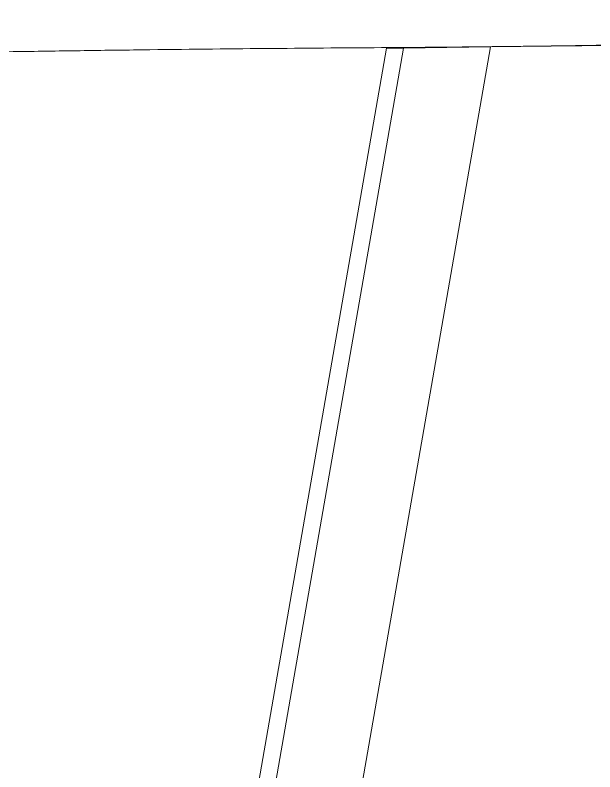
# Model space of a CAD drawing. Header units: metres. Extents: x -1150 to -1098, y 3 to 550.
# Drawn here: x -1105.7897 to -1105.6877, y 543.7405 to 543.8735 of the extents above; entities that cross this region are included whole.
import ezdxf

# ---------------------------------------------------------------- set-up
doc = ezdxf.new("R2010")
doc.units = ezdxf.units.M
doc.layers.add('A-FLOR', color=7, linetype='Continuous', lineweight=50)
doc.layers.add('A-WALL', color=7, linetype='Continuous', lineweight=50)

# ---------------------------------------------------------------- blocks, each defined once
blk = doc.blocks.new('Walls 2 - Walls 2-6845191-DRG-2873131 - DECK REINFORCEMENT PLAN')
at = {"layer": 'A-WALL', "color": 252, "lineweight": 13, "true_color": 0x888888}
for p, q in [((228.79521, 1207.19838), (241.62006, 1208.32042)), ((241.62087, 1208.31751), (241.62006, 1208.32042)), ((228.79539, 1207.19555), (241.62087, 1208.31751)), ((241.62499, 1208.30279), (241.62087, 1208.31751)), ((241.62499, 1208.30279), (228.79632, 1207.18054)), ((241.73884, 1207.89617), (241.62499, 1208.30279))]:
    blk.add_line(p, q, dxfattribs=at)

msp = doc.modelspace()

# ---------------------------------------------------------------- linework, layer by layer
at = {"layer": 'A-FLOR', "color": 252, "lineweight": 13, "true_color": 0x888888}
msp.add_open_spline([(-1105.54465, 543.8701), (-1105.55173, 543.87001), (-1105.56566, 543.86988), (-1105.5857, 543.86974), (-1105.60319, 543.86959), (-1105.61828, 543.86939), (-1105.63426, 543.86914), (-1105.6553, 543.86875), (-1105.67622, 543.86837), (-1105.69198, 543.86813), (-1105.70689, 543.86794), (-1105.72409, 543.8678), (-1105.7442, 543.86766), (-1105.76207, 543.86748), (-1105.77748, 543.86727), (-1105.78929, 543.8671), (-1105.80121, 543.86692), (-1105.81713, 543.86668), (-1105.83667, 543.8664), (-1105.85186, 543.86619), (-1105.85942, 543.86609)], degree=3, knots=[0.4632142, 0.4632142, 0.4632142, 0.4632142, 0.5, 0.5384615, 0.5769231, 0.5961538, 0.6153846, 0.6538462, 0.6923077, 0.7115385, 0.7307692, 0.7692308, 0.8076923, 0.8461538, 0.8653846, 0.8846154, 0.9038462, 0.9230769, 0.9615385, 1, 1, 1, 1], dxfattribs=at)

# ---------------------------------------------------------------- block references
at = {"layer": 'A-WALL', "color": 252, "lineweight": 13, "true_color": 0x888888, "rotation": 75.11694444444437}
msp.add_blockref('Walls 2 - Walls 2-6845191-DRG-2873131 - DECK REINFORCEMENT PLAN', (0, 0), dxfattribs=at)

doc.saveas('drawing.dxf')
